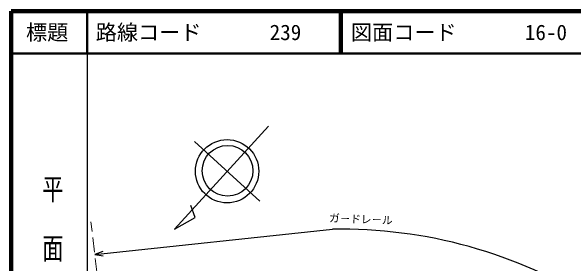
# Model space of a CAD drawing. Units: millimetres, scale not verified. Extents: x 40000 to 680000, y 20000 to 380000.
# Drawn here: x 40000 to 173094, y 320207 to 380000 of the extents above; entities that cross this region are included whole.
import ezdxf
from ezdxf.enums import TextEntityAlignment as Align

# ---------------------------------------------------------------- set-up
doc = ezdxf.new("R2010")
doc.units = ezdxf.units.MM
doc.header["$LTSCALE"] = 1000
doc.linetypes.add('CHAIN', pattern=[18.5, 12, -1.5, 3.5, -1.5])
for name, color, linetype, lineweight in [('M-BGD', 7, 'Continuous', 25), ('M-BMK', 2, 'CHAIN', 13), ('M-STR-STRC', 7, 'Continuous', 25), ('M-TTL', 2, 'Continuous', 140), ('M-TTL-BAND', 7, 'Continuous', 25), ('M-TTL-LINE', 7, 'Continuous', 50)]:
    doc.layers.add(name, color=color, linetype=linetype, lineweight=lineweight)
doc.layers.add('M-TTL-TXT', color=7, linetype='Continuous')
doc.styles.add('@ＭＳ ゴシック', font='')
doc.styles.add('ＭＳ ゴシック', font='')
doc.styles.get('@ＭＳ ゴシック').set_extended_font_data('@MS Gothic')
doc.styles.get('ＭＳ ゴシック').set_extended_font_data('MS Gothic')

msp = doc.modelspace()

# ---------------------------------------------------------------- linework, layer by layer
at = {"layer": 'M-BGD'}
for p, q in [((100885, 352770), (78601, 328430)), ((98840, 335001), (83364, 349169)), ((83556, 331170), (82488, 333971)), ((78601, 328430), (83556, 331170))]:
    msp.add_line(p, q, dxfattribs=at)
for centre, radius in [((91071, 342113), 7493), ((91184, 342224), 5995)]:
    msp.add_circle(centre, radius, dxfattribs=at)
at = {"layer": 'M-BMK'}
msp.add_line((63464, 291140), (58855, 330119), dxfattribs=at)
at = {"layer": 'M-STR-STRC'}
for p, q in [((59765, 322425), (115985, 328361)), ((61632, 323143), (59765, 322425)), ((59765, 322425), (61741, 322113))]:
    msp.add_line(p, q, dxfattribs=at)
msp.add_arc((118128, 215381), 113000, 57.87318, 91.08655, dxfattribs=at)
at = {"layer": 'M-TTL'}
for p, q in [((40000, 380000), (40000, 20000)), ((680000, 380000), (40000, 380000))]:
    msp.add_line(p, q, dxfattribs=at)
at = {"layer": 'M-TTL-BAND'}
msp.add_line((58000, 370000), (58000, 20000), dxfattribs=at)
at = {"layer": 'M-TTL-LINE'}
for p, q in [((58000, 380000), (58000, 370000)), ((117750, 380000), (117750, 370000)), ((118250, 380000), (118250, 370000)), ((40000, 370000), (680000, 370000))]:
    msp.add_line(p, q, dxfattribs=at)

# ---------------------------------------------------------------- texts
at = {"layer": 'M-STR-STRC', "style": 'ＭＳ ゴシック'}
msp.add_text('ガ－ドレ－ル', height=1833, rotation=357.718, dxfattribs=at).set_placement((122668, 329290), align=Align.BOTTOM_CENTER)
at = {"layer": 'M-TTL-BAND', "style": '@ＭＳ ゴシック', "width": 1.4}
msp.add_text('平  面  図', height=3666, rotation=270, dxfattribs=at).set_placement((49777, 306475), align=Align.MIDDLE_RIGHT)
at = {"layer": 'M-TTL-TXT', "style": 'ＭＳ ゴシック'}
msp.add_text('標題', height=3666, dxfattribs=at).set_placement((48500, 375000), align=Align.MIDDLE_CENTER)
for s, p in [('路線コード', (60000, 375000)), ('239', (101142, 375000)), ('図面コード', (120380, 375000)), ('16-0', (161521, 375000))]:
    msp.add_text(s, height=3666, dxfattribs=at).set_placement(p, align=Align.MIDDLE_LEFT)

doc.saveas('drawing.dxf')
